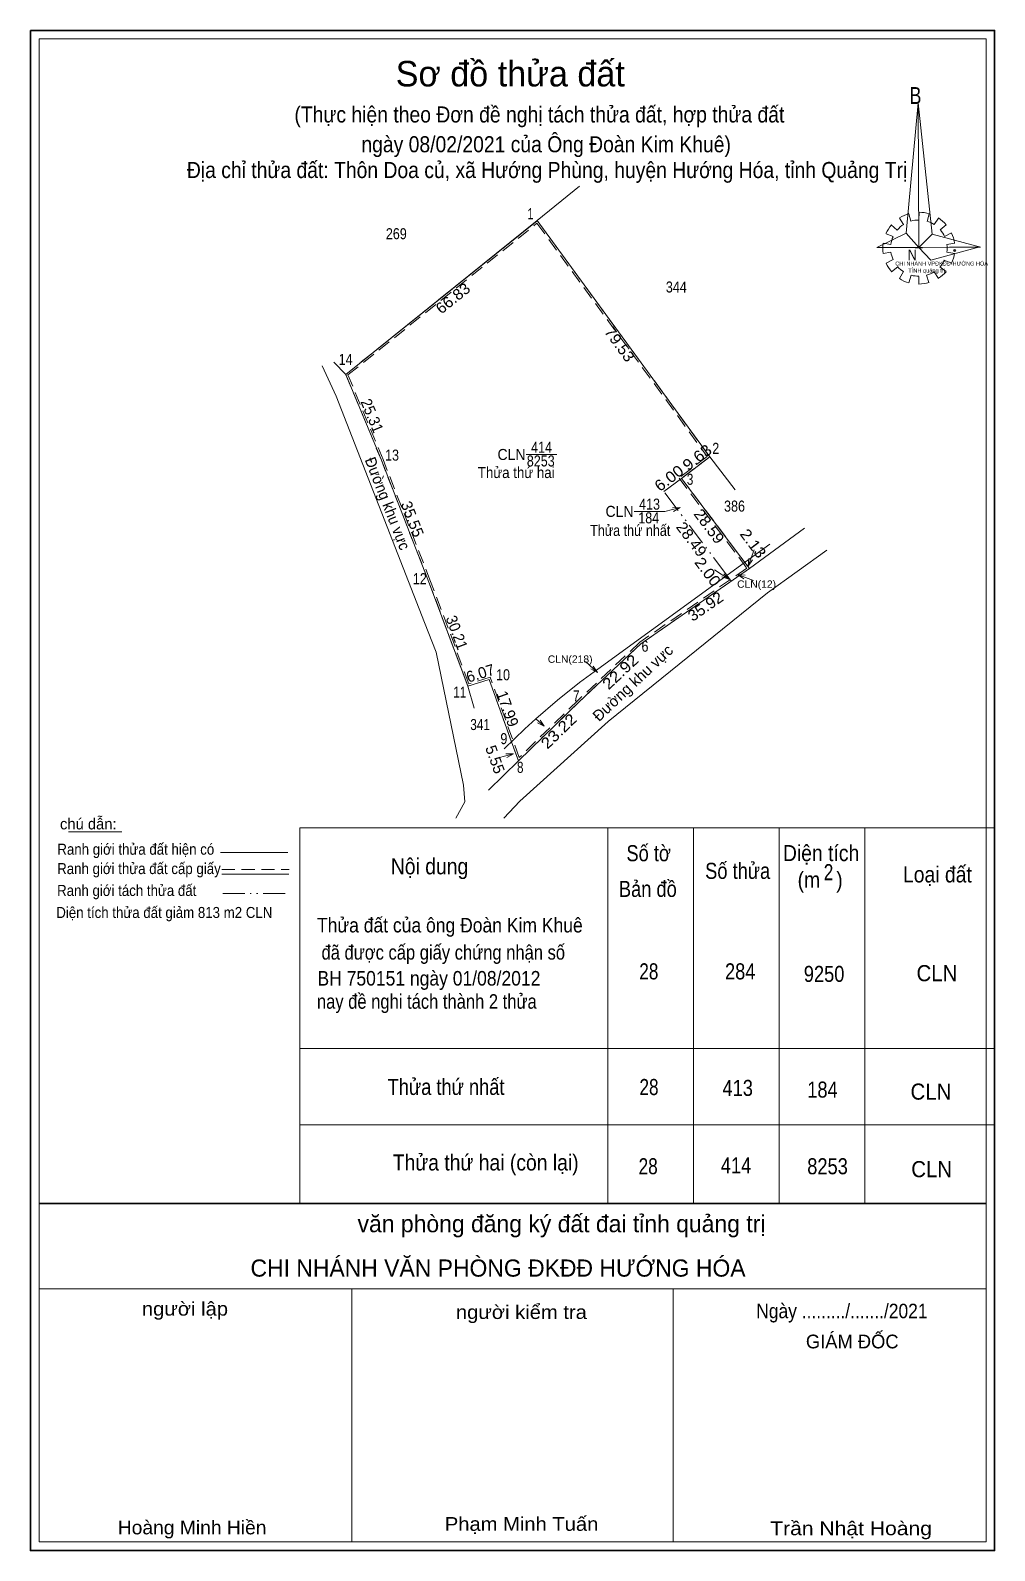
# Model space of a CAD drawing. Header units: metres. Extents: x 533148 to 534873, y 1850923 to 1851835.
# Drawn here: x 533147.8 to 533410.2, y 1851421.1 to 1851834.6 of the extents above; entities that cross this region are included whole.
import ezdxf
from ezdxf.enums import TextEntityAlignment as Align

# ---------------------------------------------------------------- set-up
doc = ezdxf.new("R2010")
doc.units = ezdxf.units.M
doc.header["$LTSCALE"] = 1.2
doc.header["$PDMODE"] = 32
doc.header["$PDSIZE"] = 0.6
doc.linetypes.add('DASH_DOUBLE_DOT', pattern=[9.2, 5, -1.2, 0.3, -1.2, 0.3, -1.2])
doc.linetypes.add('MEDIUM_DASHED', pattern=[4.5, 3, -1.5])
for name, color, linetype, lineweight in [('1', 7, 'Continuous', 13), ('10', 7, 'Continuous', 13), ('13', 7, 'Continuous', 13), ('17', 7, 'Continuous', 13), ('27', 7, 'Continuous', 13), ('29', 7, 'Continuous', 13), ('4', 7, 'Continuous', 13), ('5', 7, 'Continuous', 35), ('54', 7, 'Continuous', 13), ('6', 7, 'Continuous', 13), ('63', 7, 'Continuous', 13)]:
    doc.layers.add(name, color=color, linetype=linetype, lineweight=lineweight)
doc.layers.add('36', color=7, linetype='Continuous')
doc.layers.add('7', color=7, linetype='Continuous')

msp = doc.modelspace()

# ---------------------------------------------------------------- linework, layer by layer
at = {"layer": '1'}
for p, q in [((533382.08, 1851781.7), (533383.67, 1851780.3)), ((533385.45, 1851781.83), (533384.3, 1851783.56)), ((533386.91, 1851784.75), (533387.42, 1851782.69)), ((533389.58, 1851783.03), (533389.65, 1851785.15)), ((533392.38, 1851784.75), (533391.87, 1851782.63)), ((533393.78, 1851781.83), (533394.93, 1851783.56)), ((533397.03, 1851781.7), (533395.44, 1851780.37)), ((533382.59, 1851778.51), (533380.68, 1851779.31)), ((533396.58, 1851778.58), (533398.49, 1851779.51)), ((533379.85, 1851776.72), (533381.95, 1851776.39)), ((533381.95, 1851774.26), (533379.85, 1851773.93)), ((533388.57, 1851775.46), (533390.6, 1851775.46)), ((533399.38, 1851776.72), (533397.22, 1851776.39)), ((533397.22, 1851774.26), (533399.38, 1851773.93)), ((533380.68, 1851771.34), (533382.59, 1851772.27)), ((533383.86, 1851770.28), (533382.2, 1851768.95)), ((533384.3, 1851767.16), (533385.39, 1851769.02)), ((533394.93, 1851767.16), (533393.78, 1851768.95)), ((533395.31, 1851770.28), (533397.03, 1851769.02)), ((533398.55, 1851771.27), (533396.45, 1851772.07)), ((533387.55, 1851768.02), (533386.91, 1851765.96)), ((533389.58, 1851765.63), (533389.58, 1851767.69)), ((533391.68, 1851768.02), (533392.32, 1851766.03)), ((533221.1, 1851617.68), (533410.23, 1851617.68)), ((533221.1, 1851617.68), (533221.1, 1851515.48)), ((533304.91, 1851617.68), (533304.91, 1851515.48)), ((533328.24, 1851617.68), (533328.24, 1851515.48)), ((533351.56, 1851617.68), (533351.56, 1851515.48)), ((533374.89, 1851617.68), (533374.89, 1851515.48)), ((533221.1, 1851557.7), (533410.23, 1851557.7)), ((533221.1, 1851536.88), (533410.23, 1851536.88)), ((533147.77, 1851513.22), (533147.77, 1851421.11)), ((533221.1, 1851515.48), (533407.9, 1851515.48)), ((533150.12, 1851492.33), (533407.9, 1851492.33)), ((533235.25, 1851492.33), (533235.25, 1851423.46)), ((533322.73, 1851492.33), (533322.73, 1851423.46))]:
    msp.add_line(p, q, dxfattribs=at)
at = {"layer": '1', "lineweight": 35}
msp.add_line((533150.12, 1851515.48), (533407.9, 1851515.48), dxfattribs=at)
at = {"layer": '1'}
for points in [[(533147.77, 1851421.11), (533147.77, 1851834.59), (533410.21, 1851834.59), (533410.21, 1851421.11)], [(533147.77, 1851421.11), (533147.77, 1851834.59), (533410.21, 1851834.59), (533410.21, 1851421.11)], [(533389.46, 1851814.9), (533389.58, 1851775.52), (533386.15, 1851779.44)], [(533389.46, 1851814.9), (533389.58, 1851775.52), (533393.21, 1851779.18)], [(533285.75, 1851782.86), (533332.67, 1851718.64), (533325.03, 1851712.77), (533342.22, 1851689.92), (533343.5, 1851688.22), (533313.96, 1851667.78), (533297.25, 1851652.09), (533280.6, 1851635.91), (533278.72, 1851641.13), (533272.63, 1851658.06), (533266.83, 1851656.26), (533256.25, 1851684.56), (533243.31, 1851717.67), (533233.61, 1851741.05)], [(533378.13, 1851775.52), (533386.15, 1851779.44), (533389.58, 1851775.52)], [(533406.38, 1851775.66), (533389.58, 1851775.52), (533393.21, 1851779.18)], [(533406.25, 1851775.72), (533392.89, 1851772.14), (533389.58, 1851775.52)]]:
    msp.add_lwpolyline(points, close=True, dxfattribs=at)
for centre, major_axis, start_param, end_param in [((533389.616, 1851775.387), (9.812, 0), 2.4395818, 2.7240025), ((533389.616, 1851775.387), (7.69, 0), 2.1337354, 2.4449626), ((533389.616, 1851775.387), (9.812, 0), 1.8495599, 2.1390092), ((533389.616, 1851775.387), (7.69, 0), 1.5698559, 1.8561107), ((533389.616, 1851775.387), (9.812, 0), 1.2792421, 1.5633222), ((533389.616, 1851775.387), (7.69, 0), 1.0027091, 1.2755622), ((533389.616, 1851775.387), (9.812, 0), 0.7105624, 0.9968723), ((533389.616, 1851775.387), (7.69, 0), 2.7236855, 3.0151582), ((533389.616, 1851775.387), (7.69, 0), 0.4267838, 0.7064646), ((533389.616, 1851775.387), (9.812, 0), 0.1390515, 0.4339332), ((533389.616, 1851775.387), (9.812, 0), 3.0066793, 3.2913935), ((533389.616, 1851775.387), (7.69, 0), 3.2822995, 3.5610505), ((533389.616, 1851775.387), (7.69, 0), 6.1355839, 6.4161846), ((533389.616, 1851775.387), (9.812, 0), 5.8523029, 6.1383965), ((533389.616, 1851775.387), (9.812, 0), 3.5698864, 3.8569187), ((533389.616, 1851775.387), (7.69, 0), 3.8607757, 4.1325826), ((533389.616, 1851775.387), (7.69, 0), 4.9908713, 5.2893316), ((533389.616, 1851775.387), (9.812, 0), 5.2856142, 5.567987), ((533389.616, 1851775.387), (7.69, 0), 5.5613733, 5.8395144), ((533389.56, 1851775.329), (9.812, 0), 4.1470906, 4.4365931), ((533389.616, 1851775.387), (7.69, 0), 4.4385468, 4.71314), ((533389.616, 1851775.387), (9.812, 0), 4.7130101, 4.9976105)]:
    msp.add_ellipse(centre, major_axis=major_axis, ratio=0.995001, start_param=start_param, end_param=end_param, dxfattribs=at)
msp.add_point((533399.38, 1851774.73), dxfattribs=at)
at = {"layer": '10', "linetype": 'DASH_DOUBLE_DOT'}
msp.add_line((533320.23, 1851709.17), (533325.03, 1851712.77), dxfattribs=at)
at = {"layer": '10'}
for p, q in [((533325.03, 1851712.77), (533342.22, 1851689.92)), ((533342.22, 1851689.92), (533343.5, 1851688.22)), ((533278.72, 1851641.13), (533272.63, 1851658.06)), ((533266.04, 1851624.82), (533263.58, 1851620.3)), ((533276.62, 1851620.36), (533281.03, 1851624.92))]:
    msp.add_line(p, q, dxfattribs=at)
for points in [[(533272.63, 1851658.06), (533266.83, 1851656.26), (533266.8, 1851656.34), (533256.25, 1851684.56), (533243.31, 1851717.67), (533233.61, 1851741.05), (533285.75, 1851782.85)], [(533285.75, 1851782.86), (533332.67, 1851718.64), (533325.03, 1851712.77)], [(533227.21, 1851743.33), (533231.04, 1851735.11), (533255.01, 1851673.57), (533258.23, 1851665.49), (533265.67, 1851629.32), (533266.04, 1851624.82)], [(533281.03, 1851624.92), (533305.07, 1851646.6), (533348.4, 1851681.59), (533364.55, 1851693.19)], [(533343.5, 1851688.22), (533313.96, 1851667.78), (533297.25, 1851652.09), (533280.6, 1851635.91), (533278.72, 1851641.13)]]:
    msp.add_lwpolyline(points, dxfattribs=at)
at = {"layer": '10', "linetype": 'DASH_DOUBLE_DOT'}
msp.add_lwpolyline([(533338.56, 1851684.8), (533337.36, 1851686.4), (533320.23, 1851709.17)], dxfattribs=at)
at = {"layer": '13'}
for p, q in [((533282.69, 1851719.21), (533291.09, 1851719.21)), ((533312.08, 1851703.73), (533320.48, 1851703.73))]:
    msp.add_line(p, q, dxfattribs=at)
at = {"layer": '13', "linetype": 'MEDIUM_DASHED'}
msp.add_lwpolyline([(533285.75, 1851782.86), (533332.67, 1851718.64), (533325.03, 1851712.77), (533343.5, 1851688.22), (533313.96, 1851667.78), (533297.25, 1851652.09), (533280.6, 1851635.91), (533272.63, 1851658.06), (533266.83, 1851656.26), (533256.25, 1851684.56), (533243.31, 1851717.67), (533233.61, 1851741.05), (533285.75, 1851782.85)], dxfattribs=at)
msp.add_lwpolyline([(533285.66, 1851782.14), (533331.98, 1851718.74), (533324.33, 1851712.86), (533342.79, 1851688.34), (533313.64, 1851668.17), (533296.9, 1851652.45), (533280.81, 1851636.81), (533272.94, 1851658.68), (533267.13, 1851656.88), (533256.72, 1851684.74), (533243.77, 1851717.86), (533234.22, 1851740.89)], close=True, dxfattribs=at)
at = {"layer": '17'}
msp.add_line((533158.17, 1851616.58), (533172.66, 1851616.58), dxfattribs=at)
at = {"layer": '27'}
for p, q in [((533285.75, 1851782.86), (533297.24, 1851792.22)), ((533233.61, 1851741.05), (533230.36, 1851744.39)), ((533332.67, 1851718.64), (533339.65, 1851709.67)), ((533343.5, 1851688.22), (533358.49, 1851699.24)), ((533266.83, 1851656.26), (533268.55, 1851650.27)), ((533280.6, 1851635.91), (533272.43, 1851627.97))]:
    msp.add_line(p, q, dxfattribs=at)
at = {"layer": '29'}
for p, q in [((533301.19, 1851660.14), (533349.08, 1851694.9)), ((533291.23, 1851652.42), (533297.27, 1851657.25)), ((533297.27, 1851657.25), (533301.19, 1851660.14)), ((533285.37, 1851647.38), (533291.23, 1851652.42)), ((533282.36, 1851644.65), (533285.37, 1851647.38)), ((533276.72, 1851639.19), (533282.36, 1851644.65))]:
    msp.add_line(p, q, dxfattribs=at)
at = {"layer": '5'}
msp.add_lwpolyline([(533147.78, 1851834.61), (533410.22, 1851834.61), (533410.22, 1851421.12), (533147.78, 1851421.12)], close=True, dxfattribs=at)
at = {"layer": '5', "lineweight": 13}
msp.add_lwpolyline([(533407.89, 1851515.47), (533407.89, 1851423.46), (533150.12, 1851423.46), (533150.12, 1851832.28), (533407.89, 1851832.28)], close=True, dxfattribs=at)
at = {"layer": '54'}
for p, q in [((533324.62, 1851704.81), (533320.48, 1851703.73)), ((533343.14, 1851688.9), (533344.74, 1851693.31)), ((533337.91, 1851685.3), (533333.96, 1851687.84)), ((533340.25, 1851686.63), (533344.64, 1851684.99)), ((533302.15, 1851659.95), (533298.85, 1851662.94)), ((533287.64, 1851645.32), (533285.37, 1851647.38)), ((533279.28, 1851637.87), (533275.14, 1851636.79))]:
    msp.add_line(p, q, dxfattribs=at)
for points in [[(533322.56, 1851704.74), (533324.62, 1851704.81), (533322.84, 1851703.78)], [(533344.29, 1851690.61), (533343.14, 1851688.9), (533343.35, 1851690.95)], [(533336.5, 1851686.8), (533337.91, 1851685.3), (533335.95, 1851685.96)], [(533341.95, 1851685.46), (533340.25, 1851686.63), (533342.3, 1851686.4)], [(533301, 1851661.66), (533302.15, 1851659.95), (533300.33, 1851660.92)], [(533286.49, 1851647.03), (533287.64, 1851645.32), (533285.82, 1851646.29)], [(533277.22, 1851637.8), (533279.28, 1851637.87), (533277.5, 1851636.84)]]:
    msp.add_lwpolyline(points, dxfattribs=at)
at = {"layer": '6'}
for p, q in [((533199.54, 1851610.98), (533217.83, 1851610.98)), ((533199.84, 1851605.12), (533218.09, 1851605.12))]:
    msp.add_line(p, q, dxfattribs=at)
at = {"layer": '6', "linetype": 'MEDIUM_DASHED'}
msp.add_line((533199.84, 1851606.34), (533218.24, 1851606.34), dxfattribs=at)
at = {"layer": '63', "linetype": 'DASH_DOUBLE_DOT'}
msp.add_line((533200.11, 1851599.85), (533218.48, 1851599.85), dxfattribs=at)

# ---------------------------------------------------------------- texts
at = {"layer": '1'}
msp.add_text('Sơ đồ thửa đất', height=6.94, dxfattribs=at).set_placement((533278.385, 1851819.37), align=Align.CENTER)
for s, height, width, p in [('B', 4.621, 0.8, (533387.02, 1851814.59)), ('N', 2.888, 0.9, (533386.55, 1851772.1)), ('CHI NHÁNH VPĐKĐĐ-HƯỚNG HÓA', 1.093, 0.95, (533383.2, 1851770.64)), ('TỈNH quảng trị', 1.094, 1.05, (533386.73, 1851768.74))]:
    msp.add_text(s, height=height, dxfattribs=dict(at, width=width)).set_placement(p)
for s, height, p in [('văn phòng đăng ký đất đai tỉnh quảng trị', 4.666, (533347.84, 1851507.7)), ('CHI NHÁNH VĂN PHÒNG ĐKĐĐ HƯỚNG HÓA', 4.665, (533342.44, 1851495.63)), ('GIÁM ĐỐC', 3.732, (533384.09, 1851476.12))]:
    msp.add_text(s, height=height, dxfattribs=at).set_placement(p, align=Align.RIGHT)
for s, height, width, p in [('người lập', 3.732, 1.1, (533201.57, 1851485.02)), ('người kiểm tra', 3.732, 1.1, (533299.24, 1851484.11)), ('Phạm Minh Tuấn', 3.73, 1.1, (533302.36, 1851426.49)), ('Hoàng Minh Hiền', 3.73, 1.05, (533212.03, 1851425.53)), ('Trần Nhật Hoàng', 3.732, 1.15, (533393.17, 1851425.3))]:
    msp.add_text(s, height=height, dxfattribs=dict(at, width=width)).set_placement(p, align=Align.RIGHT)
at = {"layer": '13', "width": 0.95}
for p in [(533282.55, 1851717.76), (533311.94, 1851702.28)]:
    msp.add_text('CLN', height=3, dxfattribs=at).set_placement(p, align=Align.RIGHT)
at = {"layer": '13'}
for s, height, width, p in [('414', 3, 0.85, (533286.91, 1851719.73)), ('Thửa thứ hai', 3, 0.9, (533280.01, 1851712.85)), ('8253', 3, 0.85, (533286.69, 1851716)), ('413', 3, 0.85, (533316.305, 1851704.25)), ('184', 3, 0.85, (533316.08, 1851700.52)), ('Thửa thứ nhất', 3, 0.85, (533311.045, 1851697.1)), ('CLN(12)', 2, 1.05, (533345.44, 1851683.01)), ('CLN(218)', 2, 1.05, (533294.7, 1851662.6))]:
    msp.add_text(s, height=height, dxfattribs=dict(at, width=width)).set_placement(p, align=Align.CENTER)
at = {"layer": '36'}
for s, width, p in [('269', 0.85, (533247.375, 1851777.81)), ('344', 0.85, (533323.59, 1851763.31)), ('386', 0.85, (533339.43, 1851703.72)), ('341', 0.8, (533270.18, 1851644.3))]:
    msp.add_text(s, height=3, dxfattribs=dict(at, width=width)).set_placement(p, align=Align.CENTER)
at = {"layer": '4'}
for s, rotation, width, p in [('66.83', 38.725, 1.05, (533263.727, 1851760.579)), ('79.53', 306.152, 1.05, (533306.931, 1851748.35)), ('25.31', 292.533, 0.95, (533239.406, 1851729.23)), ('9.63', 37.536, 1.1, (533330.156, 1851717.279)), ('Đường khu vực', 291.346, 0.95, (533243.594, 1851705.396)), ('6.00', 37.536, 1.1, (533322.516, 1851711.623)), ('28.59', 306.954, 1.05, (533331.326, 1851698.842)), ('28.49', 306.954, 1.05, (533326.536, 1851695.302)), ('2.13', 306.978, 1.1, (533343.3, 1851694.167)), ('2.00', 306.978, 1.1, (533330.943, 1851686.447)), ('35.92', 34.681, 1.05, (533332.377, 1851676.69)), ('30.21', 290.498, 0.95, (533262.445, 1851670.295)), ('22.92', 43.197, 1.15, (533309.373, 1851659.037)), ('23.22', 44.18, 1.15, (533292.63, 1851642.932))]:
    msp.add_text(s, height=3, rotation=rotation, dxfattribs=dict(at, width=width)).set_placement(p, align=Align.CENTER)
for s, rotation, p in [('35.55', 291.346, (533250.36, 1851701.146)), ('Đường khu vực', 43.197, (533312.763, 1851656.027)), ('6.07', 17.241, (533270.7, 1851658.324)), ('17.99', 289.784, (533276.262, 1851649.588)), ('5.55', 289.807, (533272.848, 1851635.808))]:
    msp.add_text(s, height=3, rotation=rotation, dxfattribs=at).set_placement(p, align=Align.CENTER)
at = {"layer": '6'}
msp.add_text('chú dẫn:', height=2.999, dxfattribs=at).set_placement((533155.84, 1851617.28))
for s, height, width, p in [('Ranh giới thửa đất hiện có ', 2.999, 0.9, (533155.11, 1851610.39)), ('Số tờ', 4.374, 0.85, (533310.01, 1851608.62)), ('Diện tích', 4.374, 0.9, (533352.61, 1851608.65)), ('Ranh giới thửa đất cấp giấy', 2.999, 0.9, (533155.07, 1851605.12)), ('Nội dung', 4.374, 0.9, (533245.88, 1851605.06)), ('Số thửa', 4.374, 0.85, (533331.44, 1851603.82)), ('2', 4.374, 0.8, (533363.72, 1851603.46)), ('Loại đất', 4.374, 0.9, (533385.29, 1851602.85)), ('Bản đồ', 4.374, 0.85, (533307.96, 1851598.91)), ('(m   )', 4.374, 0.9, (533356.6, 1851601.39)), ('Ranh giới tách thửa đất', 2.999, 0.9, (533155.05, 1851599.17)), ('Diện tích thửa đất giảm 813 m2 CLN', 3, 0.9, (533154.82, 1851593.18)), ('Thửa đất của ông Đoàn Kim Khuê', 3.96, 0.9, (533225.78, 1851589.25)), (' đã được cấp giấy chứng nhận số', 3.96, 0.85, (533225.77, 1851581.86)), ('BH 750151 ngày 01/08/2012', 3.96, 0.9, (533225.91, 1851574.8)), ('28', 4.37, 0.8, (533313.51, 1851576.48)), ('284', 4.37, 0.85, (533336.84, 1851576.48)), ('9250', 4.37, 0.85, (533358.29, 1851575.79)), ('CLN', 4.374, 0.95, (533388.97, 1851575.99)), ('nay đề nghi tách thành 2 thửa', 3.96, 0.85, (533225.77, 1851568.5)), ('Thửa thứ nhất', 4.374, 0.85, (533245.01, 1851545.05)), ('28', 4.37, 0.8, (533313.56, 1851545.02)), ('413', 4.37, 0.85, (533336.16, 1851544.78)), ('184', 4.37, 0.85, (533359.23, 1851544.32)), ('CLN', 4.374, 0.95, (533387.34, 1851543.77)), ('Thửa thứ hai (còn lại)', 4.37, 0.9, (533246.4, 1851524.5)), ('28', 4.37, 0.8, (533313.33, 1851523.47)), ('414', 4.37, 0.85, (533335.7, 1851523.71)), ('8253', 4.37, 0.85, (533359.23, 1851523.47)), ('CLN', 4.374, 0.95, (533387.54, 1851522.68))]:
    msp.add_text(s, height=height, dxfattribs=dict(at, width=width)).set_placement(p)
at = {"layer": '6', "width": 0.9}
msp.add_text('Ngày ........./......./2021', height=3.937, dxfattribs=at).set_placement((533368.66, 1851484.32), align=Align.CENTER)
at = {"layer": '63'}
for s, width, p in [(' 1', 0.75, (533284.73, 1851783.26)), (' 14', 0.85, (533235.47, 1851743.62)), (' 13', 0.85, (533248.11, 1851717.58)), (' 2', 0.85, (533335.28, 1851719.43)), (' 3', 0.8, (533328.23, 1851711.01)), (' 12', 0.85, (533255.67, 1851683.98)), (' 6', 0.85, (533316.01, 1851665.61)), (' 10', 0.85, (533278.32, 1851657.84)), (' 11', 0.8, (533266.43, 1851653.11)), (' 7', 0.8, (533297.25, 1851652.09)), (' 9', 0.85, (533277.6, 1851640.47)), (' 8', 0.8, (533282, 1851632.66))]:
    msp.add_text(s, height=3, dxfattribs=dict(at, width=width)).set_placement(p, align=Align.RIGHT)
at = {"layer": '7', "width": 0.9}
for s, height, p in [('(Thực hiện theo Đơn đề nghị tách thửa đất, hợp thửa đất ', 4.374, (533287.05, 1851809.56)), ('ngày 08/02/2021 của Ông Đoàn Kim Khuê)', 4.37, (533288.16, 1851801.46)), ('Địa chỉ thửa đất: Thôn Doa củ, xã Hướng Phùng, huyện Hướng Hóa, tỉnh Quảng Trị', 4.37, (533288.415, 1851794.45))]:
    msp.add_text(s, height=height, dxfattribs=at).set_placement(p, align=Align.CENTER)

doc.saveas('drawing.dxf')
